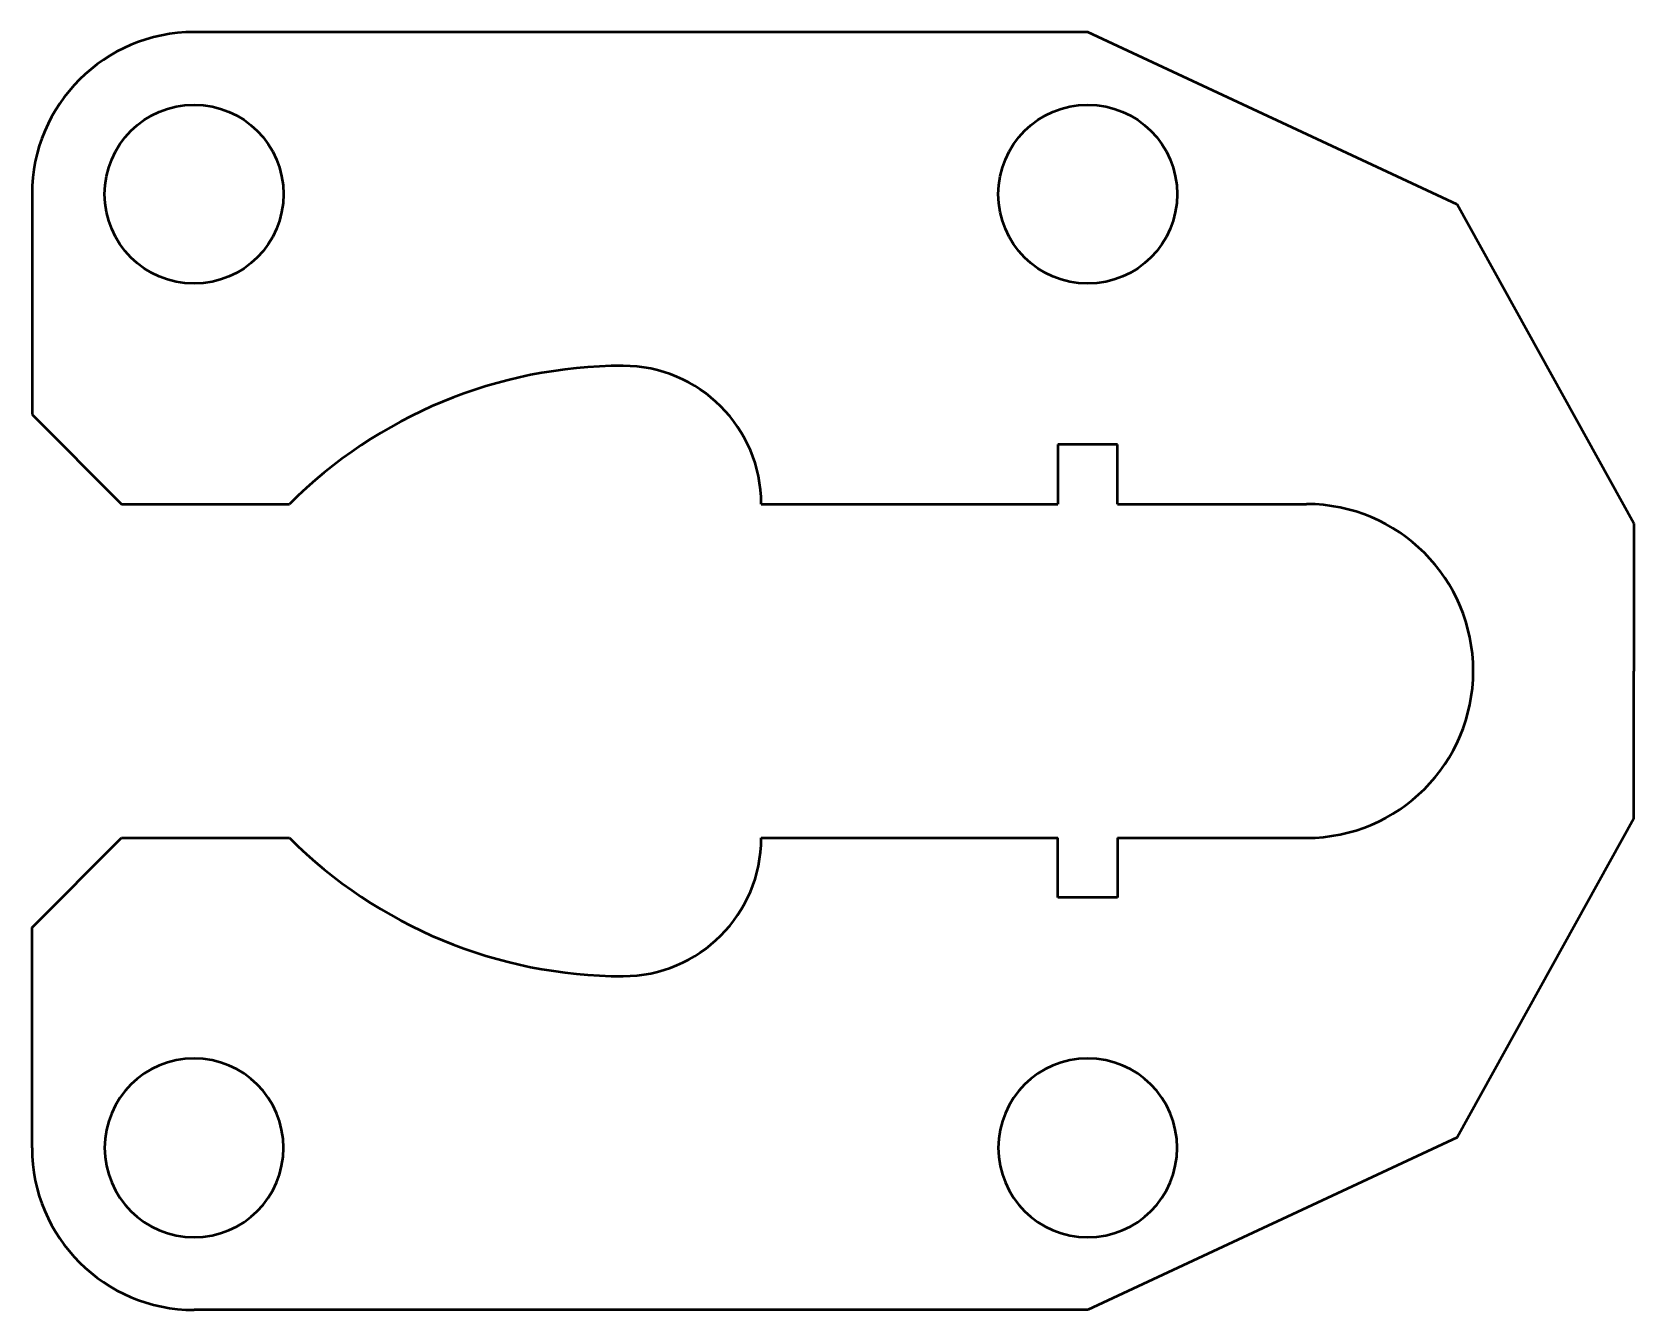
# Model space of a CAD drawing. Header units: millimetres. Extents: x 0 to 171, y -68 to 68.
import ezdxf

# ---------------------------------------------------------------- set-up
doc = ezdxf.new("R2010")
doc.units = ezdxf.units.MM
doc.layers.add('Object', color=7, linetype='Continuous', lineweight=50)

# ---------------------------------------------------------------- blocks, each defined once
blk = doc.blocks.new('*U2')
at = {"layer": 'Object'}
blk.add_circle((0, 0), 9.53, dxfattribs=at)
blk = doc.blocks.new('*U3')
at = {"layer": 'Object', "color": 0, "linetype": 'ByBlock', "lineweight": -2, "transparency": 16777216}
for p in [(0, 0), (95.25, 0)]:
    blk.add_blockref('*U2', p, dxfattribs=at)
blk = doc.blocks.new('*U4')
at = {"layer": 'Object'}
blk.add_circle((0, 0), 9.53, dxfattribs=at)
blk = doc.blocks.new('*U6')
at = {"layer": 'Object', "color": 0, "linetype": 'ByBlock', "lineweight": -2, "transparency": 16777216}
for p in [(0, 0), (95.25, 0)]:
    blk.add_blockref('*U4', p, dxfattribs=at)

msp = doc.modelspace()

# ---------------------------------------------------------------- linework, layer by layer
at = {"layer": 'Object'}
for p, q in [((112.52, 68.07), (17.27, 68.07)), ((151.89, 49.71), (112.52, 68.07)), ((0, 50.8), (0, 27.31)), ((170.74, 15.71), (151.89, 49.71)), ((0, 27.31), (9.53, 17.78)), ((115.69, 24.13), (109.34, 24.13)), ((109.34, 24.13), (109.34, 17.78)), ((115.69, 17.78), (115.69, 24.13)), ((9.53, 17.78), (27.43, 17.78)), ((77.72, 17.78), (109.34, 17.78)), ((115.69, 17.78), (135.83, 17.78)), ((170.74, 15.71), (170.74, 0)), ((170.74, -15.71), (170.74, 0)), ((170.74, -15.71), (151.89, -49.71)), ((0, -27.31), (9.53, -17.78)), ((9.53, -17.78), (27.43, -17.78)), ((77.72, -17.78), (109.34, -17.78)), ((109.34, -24.13), (109.34, -17.78)), ((115.69, -17.78), (135.83, -17.78)), ((115.69, -17.78), (115.69, -24.13)), ((115.69, -24.13), (109.34, -24.13)), ((0, -50.8), (0, -27.31)), ((151.89, -49.71), (112.52, -68.07)), ((112.52, -68.07), (17.27, -68.07))]:
    msp.add_line(p, q, dxfattribs=at)
for centre, radius, start, end in [((17.27, 50.8), 17.27, 90, 180), ((62.99, -17.78), 50.29, 90, 135.0006), ((62.99, 17.78), 14.73, 0, 90), ((135.83, 0), 17.78, 0, 90), ((135.83, 0), 17.78, 270, 0), ((62.99, 17.78), 50.29, 224.9994, 270), ((62.99, -17.78), 14.73, 270, 0), ((17.27, -50.8), 17.27, 180, 270)]:
    msp.add_arc(centre, radius, start, end, dxfattribs=at)

# ---------------------------------------------------------------- block references
msp.add_blockref('*U3', (17.27, 50.8), dxfattribs=at)
at = {"layer": 'Object', "xscale": -1, "rotation": 180}
msp.add_blockref('*U6', (17.27, -50.8), dxfattribs=at)

doc.saveas('drawing.dxf')
